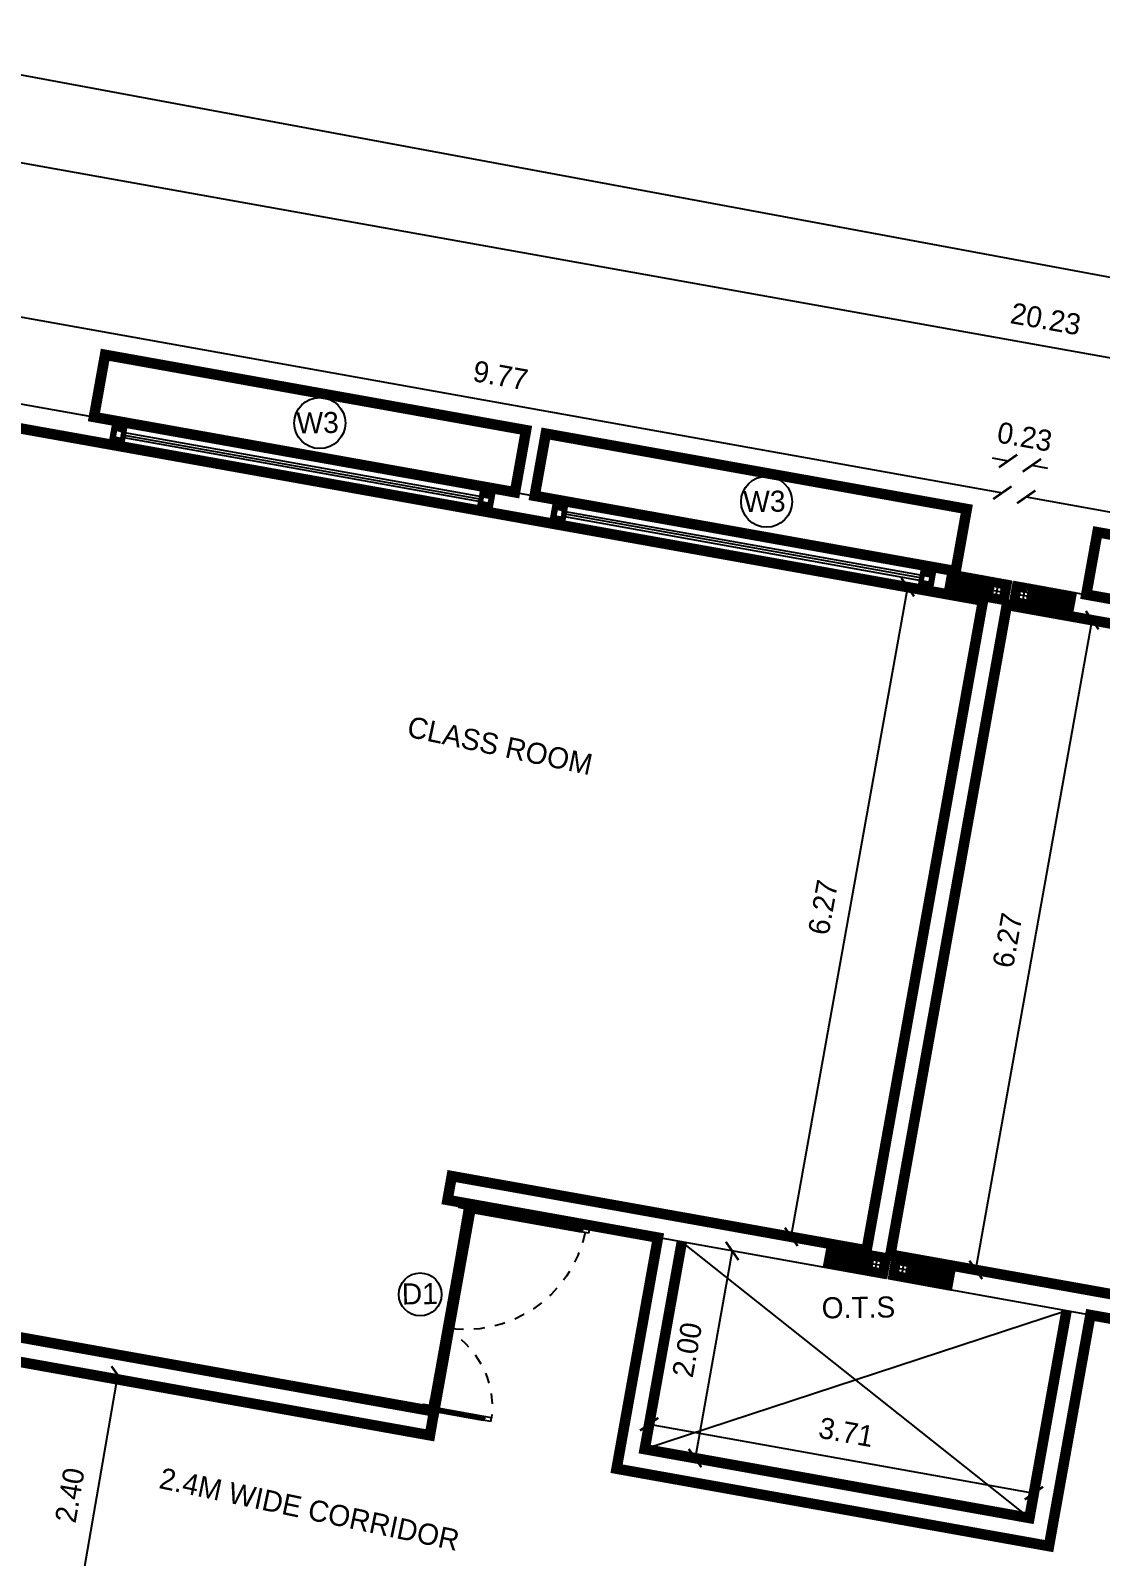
# Model space of a CAD drawing. Header units: metres. Extents: x 6101839 to 6102590, y -6659932 to -6659648.
# Drawn here: x 6102104.49 to 6102114.65, y -6659675.19 to -6659660.7 of the extents above; entities that cross this region are included whole.
import ezdxf

# ---------------------------------------------------------------- set-up
doc = ezdxf.new("R2010")
doc.units = ezdxf.units.M
doc.header["$LTSCALE"] = 500
doc.header["$MEASUREMENT"] = 0
doc.linetypes.add('DASHED2', pattern=[0.375, 0.25, -0.125])
doc.linetypes.add('HIDDEN', pattern=[0.375, 0.25, -0.125])
doc.layers.get('0').update_dxf_attribs({"linetype": 'CONTINUOUS'})
doc.layers.get('Defpoints').update_dxf_attribs({"linetype": 'CONTINUOUS'})
for name, color, linetype in [('above', 250, 'DASHED2'), ('Bldg', 44, 'CONTINUOUS'), ('BLK_1_FLR_0_CARPET_AREA', 10, 'CONTINUOUS'), ('BLK_1_FLR_0_CHAJJA', 6, 'CONTINUOUS'), ('COL', 2, 'CONTINUOUS'), ('DIM', 205, 'CONTINUOUS'), ('DOORTEXT', 13, 'CONTINUOUS'), ('ED', 30, 'CONTINUOUS'), ('FURN1', 252, 'CONTINUOUS'), ('FURNITURE', 252, 'CONTINUOUS'), ('FURNITURES', 252, 'CONTINUOUS'), ('HATCH', 15, 'CONTINUOUS'), ('railing', 14, 'CONTINUOUS'), ('TEXT', 4, 'CONTINUOUS'), ('W-SCH', 205, 'CONTINUOUS'), ('wall', 125, 'CONTINUOUS'), ('wall1', 125, 'CONTINUOUS'), ('WINDOWS', 252, 'CONTINUOUS')]:
    doc.layers.add(name, color=color, linetype=linetype)
doc.styles.add('RM', font='GOTHIC.TTF')
doc.styles.add('S2', font='GOTHIC.TTF')
doc.styles.add('USA TEXT', font='GOTHIC.TTF')
doc.dimstyles.new('1-100-ED', dxfattribs={"dimtxt": 0.2, "dimasz": 0.15, "dimexe": 0.18, "dimexo": 0.0625, "dimgap": 0.15, "dimtad": 1, "dimzin": 0, "dimdsep": 46, "dimtxsty": 'USA TEXT', "dimblk": 'ARCHTICK', "dimcen": 0.1, "dimse1": 1, "dimse2": 1, "dimclrd": 256, "dimclrt": 256, "dimadec": 0, "dimazin": 0, "dimtfac": 1, "dimtofl": 0, "dimtmove": 0, "dimatfit": 3, "dimldrblk": 'ARCHTICK', "dimfxl": 0.18, "dimtolj": 1, "dimtzin": 0, "dimarcsym": 0})

# ---------------------------------------------------------------- blocks, each defined once
blk = doc.blocks.new('NEWCOL')
at = {"layer": 'HATCH'}
h = blk.add_hatch(dxfattribs=at)
h.set_pattern_fill('ANSI31', color=256, scale=3, angle=270, style=0)
h.set_pattern_definition([(315, (-629970.926, -258732.088), (6.73519209, 6.73519209), [])])
h.paths.add_polyline_path([(0, 115), (-115, 115), (-115, 0), (-37.5, 0), (-37.5, 37.5), (0, 37.5)])
h.paths.add_polyline_path([(115, 115), (0, 115), (0, 37.5), (37.5, 37.5), (37.5, 0), (115, 0)])
h.paths.add_polyline_path([(115, 0), (37.5, 0), (37.5, -37.5), (0, -37.5), (0, -485), (115, -485)])
h.paths.add_polyline_path([(0, -37.5), (-37.5, -37.5), (-37.5, 0), (-115, 0), (-115, -485), (0, -485)])
at = {"layer": 'COL'}
for p, q in [((-115, 0), (115, 0)), ((0, -485), (0, 115))]:
    blk.add_line(p, q, dxfattribs=at)
for points in [[(-115, -485), (115, -485), (115, 115), (-115, 115)], [(-37.5, -37.5), (37.5, -37.5), (37.5, 37.5), (-37.5, 37.5)]]:
    blk.add_lwpolyline(points, close=True, dxfattribs=at)
blk = doc.blocks.new('A$C607F0CF8')
at = {"layer": 'FURNITURES', "color": 233}
for p, q in [((-37, -280), (-37, -342)), ((0, -342), (0, -267)), ((-37, -342), (-22, -342)), ((-22, -330), (-16, -330)), ((-22, -342), (-22, -330)), ((-16, -342), (-16, -330)), ((-16, -342), (0, -342)), ((-37, -2180), (-37, -2118)), ((-37, -2118), (-22, -2118)), ((-22, -2118), (-22, -2130)), ((-22, -2130), (-16, -2130)), ((-16, -2118), (0, -2118)), ((-16, -2118), (-16, -2130)), ((0, -2118), (0, -2193))]:
    blk.add_line(p, q, dxfattribs=at)
at = {"layer": 'FURNITURES', "color": 250}
for p, q in [((-37, -2118), (-37, -342)), ((-22, -2118), (-22, -330)), ((-16, -2118), (-16, -330)), ((0, -2118), (0, -342))]:
    blk.add_line(p, q, dxfattribs=at)
at = {"layer": 'FURNITURES', "color": 250, "linetype": 'HIDDEN', "ltscale": 0.5}
for centre, radius, start, end in [((-285, -219), 847, 286.9835, 356.7492), ((-37, -2193), 1163, 1.8478, 90.0015)]:
    blk.add_arc(centre, radius, start, end, dxfattribs=at)
at = {"layer": 'wall', "color": 7}
for p, q in [((-37, -267), (0, -267)), ((-37, -267), (-37, -280)), ((0, -230), (75, -230)), ((0, -230), (0, -267)), ((75, -267), (0, -267)), ((62, -246), (62, -252)), ((75, -246), (62, -246)), ((75, -252), (62, -252)), ((75, -230), (75, -246)), ((75, -230), (486, -230)), ((75, -246), (499, -246)), ((75, -252), (75, -267)), ((75, -252), (499, -252)), ((486, -267), (75, -267)), ((561, -230), (486, -230)), ((486, -230), (486, -246)), ((486, -246), (499, -246)), ((486, -252), (486, -267)), ((486, -252), (499, -252)), ((561, -267), (486, -267)), ((499, -246), (499, -252)), ((561, -230), (561, -267)), ((0, -2155), (75, -2155)), ((0, -2155), (0, -2193)), ((62, -2171), (62, -2177)), ((75, -2171), (62, -2171)), ((75, -2155), (75, -2171)), ((75, -2155), (1088, -2155)), ((75, -2171), (1100, -2171)), ((1162, -2155), (1088, -2155)), ((1088, -2155), (1088, -2171)), ((1088, -2171), (1100, -2171)), ((1100, -2171), (1100, -2177)), ((1162, -2155), (1162, -2192)), ((-37, -2193), (-37, -2180)), ((-37, -2193), (0, -2193)), ((75, -2193), (0, -2193)), ((75, -2177), (62, -2177)), ((75, -2177), (75, -2193)), ((75, -2177), (1100, -2177)), ((1088, -2192), (75, -2193)), ((1088, -2177), (1088, -2192)), ((1088, -2177), (1100, -2177)), ((1162, -2192), (1088, -2192))]:
    blk.add_line(p, q, dxfattribs=at)
for points in [[(0, -267), (0, -230), (-100, -230), (-100, -280), (-37, -280)], [(0, -2193), (0, -2230), (-100, -2230), (-100, -2180), (-37, -2180)]]:
    blk.add_lwpolyline(points, dxfattribs=at)
blk = doc.blocks.new('_ArchTick')
at = {"color": 0, "linetype": 'ByBlock', "const_width": 0.15}
blk.add_lwpolyline([(-0.5, -0.5), (0.5, 0.5)], dxfattribs=at)
blk = doc.blocks.new('*D713')
at = {"layer": 'Defpoints', "color": 0, "transparency": 16777216}
for p in [(6102113.714, -6659665.087), (6102103.492, -6659666.744), (6102113.164, -6659668.154)]:
    blk.add_point(p, dxfattribs=at)
at = {"layer": 'ED', "lineweight": -2, "transparency": 16777216}
blk.add_line((6102104.097, -6659663.364), (6102113.714, -6659665.087), dxfattribs=at)
at = {"layer": 'ED', "lineweight": -2, "transparency": 16777216, "xscale": 0.15, "yscale": 0.15, "zscale": 0.15}
for p, rotation in [((6102104.097, -6659663.364), 169.8449079145142), ((6102113.714, -6659665.087), 349.8449079145142)]:
    blk.add_blockref('_ArchTick', p, dxfattribs=dict(at, rotation=rotation))
at = {"layer": 'ED', "transparency": 16777216, "insert": (6102108.95, -6659663.974), "char_height": 0.2, "attachment_point": 5, "rotation": 349.8449, "style": 'USA TEXT'}
blk.add_mtext('\\A1;9.77', dxfattribs=at)
blk = doc.blocks.new('*D714')
at = {"layer": 'Defpoints', "color": 0, "transparency": 16777216}
for p in [(6102113.994, -6659664.827), (6102113.164, -6659668.154), (6102113.393, -6659668.182)]:
    blk.add_point(p, dxfattribs=at)
at = {"layer": 'ED', "lineweight": -2, "transparency": 16777216}
for p, q in [((6102113.768, -6659664.786), (6102113.62, -6659664.76)), ((6102113.994, -6659664.827), (6102114.142, -6659664.853))]:
    blk.add_line(p, q, dxfattribs=at)
at = {"layer": 'ED', "lineweight": -2, "transparency": 16777216, "xscale": 0.15, "yscale": 0.15, "zscale": 0.15}
for p, rotation in [((6102113.768, -6659664.786), 349.8449079145142), ((6102113.994, -6659664.827), 169.8449079145142)]:
    blk.add_blockref('_ArchTick', p, dxfattribs=dict(at, rotation=rotation))
at = {"layer": 'ED', "transparency": 16777216, "insert": (6102113.926, -6659664.556), "char_height": 0.2, "attachment_point": 5, "rotation": 349.8449, "style": 'USA TEXT'}
blk.add_mtext('\\A1;0.23', dxfattribs=at)
blk = doc.blocks.new('*D715')
at = {"layer": 'Defpoints', "color": 0, "transparency": 16777216}
for p in [(6102123.557, -6659666.85), (6102113.393, -6659668.182), (6102123.122, -6659669.279)]:
    blk.add_point(p, dxfattribs=at)
at = {"layer": 'ED', "lineweight": -2, "transparency": 16777216}
blk.add_line((6102113.94, -6659665.127), (6102123.557, -6659666.85), dxfattribs=at)
at = {"layer": 'ED', "lineweight": -2, "transparency": 16777216, "xscale": 0.15, "yscale": 0.15, "zscale": 0.15}
for p, rotation in [((6102113.94, -6659665.127), 169.8449079145142), ((6102123.557, -6659666.85), 349.8449079145142)]:
    blk.add_blockref('_ArchTick', p, dxfattribs=dict(at, rotation=rotation))
at = {"layer": 'ED', "transparency": 16777216, "insert": (6102118.794, -6659665.738), "char_height": 0.2, "attachment_point": 5, "rotation": 349.8449, "style": 'USA TEXT'}
blk.add_mtext('\\A1;9.77', dxfattribs=at)
blk = doc.blocks.new('*D717')
at = {"layer": 'Defpoints', "color": 0, "transparency": 16777216}
for p in [(6102064.771, -6659657.44), (6102124.182, -6659664.798), (6102123.518, -6659668.369)]:
    blk.add_point(p, dxfattribs=at)
at = {"layer": 'ED', "lineweight": -2, "transparency": 16777216}
blk.add_line((6102065.435, -6659653.869), (6102124.182, -6659664.798), dxfattribs=at)
at = {"layer": 'ED', "lineweight": -2, "transparency": 16777216, "xscale": 0.15, "yscale": 0.15, "zscale": 0.15}
for p, rotation in [((6102065.435, -6659653.869), 169.4613485238483), ((6102124.182, -6659664.798), 349.4613485238483)]:
    blk.add_blockref('_ArchTick', p, dxfattribs=dict(at, rotation=rotation))
at = {"layer": 'ED', "transparency": 16777216, "insert": (6102094.855, -6659659.082), "char_height": 0.2, "attachment_point": 5, "rotation": 349.4613, "style": 'USA TEXT'}
blk.add_mtext('\\A1;59.76', dxfattribs=at)
blk = doc.blocks.new('*D722')
at = {"layer": 'Defpoints', "color": 0, "transparency": 16777216}
for p in [(6102105.069, -6659673.429), (6102105.318, -6659673.472), (6102104.659, -6659675.794)]:
    blk.add_point(p, dxfattribs=at)
at = {"layer": 'ED', "lineweight": -2, "transparency": 16777216}
blk.add_line((6102104.908, -6659675.837), (6102105.318, -6659673.472), dxfattribs=at)
at = {"layer": 'ED', "lineweight": -2, "transparency": 16777216, "xscale": 0.15, "yscale": 0.15, "zscale": 0.15}
for p, rotation in [((6102105.318, -6659673.472), 80.16725684627767), ((6102104.908, -6659675.837), 260.1672568462777)]:
    blk.add_blockref('_ArchTick', p, dxfattribs=dict(at, rotation=rotation))
at = {"layer": 'ED', "transparency": 16777216, "insert": (6102104.862, -6659674.611), "char_height": 0.2, "attachment_point": 5, "rotation": 80.1673, "style": 'USA TEXT'}
blk.add_mtext('\\A1;2.40', dxfattribs=at)
blk = doc.blocks.new('*D726')
at = {"layer": 'Defpoints', "color": 0, "transparency": 16777216}
for p in [(6102112.815, -6659665.985), (6102113.53, -6659666.113), (6102112.424, -6659672.284)]:
    blk.add_point(p, dxfattribs=at)
at = {"layer": 'ED', "lineweight": -2, "transparency": 16777216}
blk.add_line((6102111.71, -6659672.156), (6102112.815, -6659665.985), dxfattribs=at)
at = {"layer": 'ED', "lineweight": -2, "transparency": 16777216, "xscale": 0.15, "yscale": 0.15, "zscale": 0.15}
for p, rotation in [((6102112.815, -6659665.985), 79.84491226916958), ((6102111.71, -6659672.156), 259.8449122691696)]:
    blk.add_blockref('_ArchTick', p, dxfattribs=dict(at, rotation=rotation))
at = {"layer": 'ED', "transparency": 16777216, "insert": (6102112.012, -6659669.026), "char_height": 0.2, "attachment_point": 5, "rotation": 79.8449, "style": 'USA TEXT'}
blk.add_mtext('\\A1;6.27', dxfattribs=at)
blk = doc.blocks.new('*D727')
at = {"layer": 'Defpoints', "color": 0, "transparency": 16777216}
for p in [(6102113.756, -6659666.153), (6102114.567, -6659666.298), (6102112.651, -6659672.325)]:
    blk.add_point(p, dxfattribs=at)
at = {"layer": 'ED', "lineweight": -2, "transparency": 16777216}
blk.add_line((6102113.462, -6659672.47), (6102114.567, -6659666.298), dxfattribs=at)
at = {"layer": 'ED', "lineweight": -2, "transparency": 16777216, "xscale": 0.15, "yscale": 0.15, "zscale": 0.15}
for p, rotation in [((6102114.567, -6659666.298), 79.84491225691676), ((6102113.462, -6659672.47), 259.8449122569168)]:
    blk.add_blockref('_ArchTick', p, dxfattribs=dict(at, rotation=rotation))
at = {"layer": 'ED', "transparency": 16777216, "insert": (6102113.763, -6659669.339), "char_height": 0.2, "attachment_point": 5, "rotation": 79.8449, "style": 'USA TEXT'}
blk.add_mtext('\\A1;6.27', dxfattribs=at)
blk = doc.blocks.new('*D730')
at = {"layer": 'Defpoints', "color": 0, "transparency": 16777216}
for p in [(6102110.671, -6659672.204), (6102110.319, -6659674.173), (6102110.797, -6659674.258)]:
    blk.add_point(p, dxfattribs=at)
at = {"layer": 'ED', "lineweight": -2, "transparency": 16777216}
blk.add_line((6102111.149, -6659672.29), (6102110.797, -6659674.258), dxfattribs=at)
at = {"layer": 'ED', "lineweight": -2, "transparency": 16777216, "xscale": 0.15, "yscale": 0.15, "zscale": 0.15}
for p, rotation in [((6102111.149, -6659672.29), 79.84491227228656), ((6102110.797, -6659674.258), 259.8449122722865)]:
    blk.add_blockref('_ArchTick', p, dxfattribs=dict(at, rotation=rotation))
at = {"layer": 'ED', "transparency": 16777216, "insert": (6102110.722, -6659673.229), "char_height": 0.2, "attachment_point": 5, "rotation": 79.8449, "style": 'USA TEXT'}
blk.add_mtext('\\A1;2.00', dxfattribs=at)
blk = doc.blocks.new('*D731')
at = {"layer": 'Defpoints', "color": 0, "transparency": 16777216}
for p in [(6102110.319, -6659674.173), (6102114.013, -6659674.591), (6102113.97, -6659674.827)]:
    blk.add_point(p, dxfattribs=at)
at = {"layer": 'ED', "lineweight": -2, "transparency": 16777216}
blk.add_line((6102110.361, -6659673.936), (6102114.013, -6659674.591), dxfattribs=at)
at = {"layer": 'ED', "lineweight": -2, "transparency": 16777216, "xscale": 0.15, "yscale": 0.15, "zscale": 0.15}
for p, rotation in [((6102110.361, -6659673.936), 169.8449122830614), ((6102114.013, -6659674.591), 349.8449122830614)]:
    blk.add_blockref('_ArchTick', p, dxfattribs=dict(at, rotation=rotation))
at = {"layer": 'ED', "transparency": 16777216, "insert": (6102112.232, -6659674.012), "char_height": 0.2, "attachment_point": 5, "rotation": 349.8449, "style": 'USA TEXT'}
blk.add_mtext('\\A1;3.71', dxfattribs=at)
blk = doc.blocks.new('*D1264')
at = {"layer": 'Defpoints', "color": 0, "transparency": 16777216}
for p in [(6102103.727, -6659664.123), (6102124.038, -6659665.471), (6102123.64, -6659667.69)]:
    blk.add_point(p, dxfattribs=at)
at = {"layer": 'ED', "lineweight": -2, "transparency": 16777216}
blk.add_line((6102104.125, -6659661.904), (6102124.038, -6659665.471), dxfattribs=at)
at = {"layer": 'ED', "lineweight": -2, "transparency": 16777216, "xscale": 0.15, "yscale": 0.15, "zscale": 0.15}
for p, rotation in [((6102104.125, -6659661.904), 169.8449079145141), ((6102124.038, -6659665.471), 349.8449079145141)]:
    blk.add_blockref('_ArchTick', p, dxfattribs=dict(at, rotation=rotation))
at = {"layer": 'ED', "transparency": 16777216, "insert": (6102114.126, -6659663.437), "char_height": 0.2, "attachment_point": 5, "rotation": 349.8449, "style": 'USA TEXT'}
blk.add_mtext('\\A1;20.23', dxfattribs=at)

msp = doc.modelspace()

# ---------------------------------------------------------------- linework, layer by layer
at = {"layer": 'above', "const_width": 0.1}
for points in [[(6102105.0904, -6659664.36781), (6102105.19619, -6659663.77721), (6102109.1926, -6659664.49304), (6102109.08682, -6659665.08354)], [(6102109.27393, -6659665.11661), (6102109.37971, -6659664.52601), (6102113.37613, -6659665.24184), (6102113.27034, -6659665.83234)], [(6102114.51081, -6659666.05311), (6102114.6166, -6659665.46251), (6102118.61301, -6659666.17834), (6102118.50723, -6659666.76884)]]:
    msp.add_lwpolyline(points, dxfattribs=at)
at = {"layer": 'Bldg', "linetype": 'ByBlock'}
msp.add_line((6102113.45065, -6659666.5556), (6102113.52999, -6659666.11265), dxfattribs=at)
at = {"layer": 'BLK_1_FLR_0_CARPET_AREA', "color": 15, "linetype": 'Continuous', "const_width": 0.1}
for points in [[(6102102.41436, -6659672.75691), (6102108.32035, -6659673.81479), (6102108.67297, -6659671.84612), (6102108.44658, -6659671.80557), (6102108.48713, -6659671.57917), (6102112.42448, -6659672.28442), (6102113.52998, -6659666.1125), (6102103.91288, -6659664.39042), (6102102.92803, -6659669.88752), (6102102.70163, -6659669.84697), (6102102.38455, -6659671.61883), (6102102.61095, -6659671.65938)], [(6102121.87464, -6659676.24262), (6102115.96865, -6659675.18475), (6102116.32128, -6659673.21608), (6102116.54767, -6659673.25663), (6102116.58823, -6659673.03023), (6102112.65088, -6659672.32498), (6102113.75639, -6659666.15306), (6102123.37332, -6659667.87616), (6102122.38888, -6659673.37334), (6102122.61527, -6659673.41389), (6102122.29763, -6659675.18564), (6102122.07123, -6659675.14509)]]:
    msp.add_lwpolyline(points, close=True, dxfattribs=at)
msp.add_lwpolyline([(6102094.35636, -6659667.88869), (6102096.52204, -6659668.27646), (6102096.02866, -6659671.03087), (6102096.25505, -6659671.07142), (6102097.3371, -6659665.0341), (6102100.97851, -6659665.68634), (6102099.89709, -6659671.72378), (6102100.1235, -6659671.76434), (6102100.61683, -6659669.01006), (6102102.78032, -6659669.4109), (6102102.14742, -6659672.94276), (6102108.27981, -6659674.04119), (6102108.6583, -6659671.84349), (6102110.44479, -6659672.16349), (6102110.05161, -6659674.35855), (6102114.1563, -6659675.09378), (6102114.54948, -6659672.89871), (6102116.32128, -6659673.21608), (6102115.9281, -6659675.41114), (6102122.4815, -6659676.58498), (6102122.4815, -6659676.13864), (6102122.4815, -6659674.13862), (6102125.8457, -6659674.15071)], dxfattribs=at)
at = {"layer": 'BLK_1_FLR_0_CHAJJA', "linetype": 'Continuous', "const_width": 0.1}
for points in [[(6102109.0869, -6659665.08307), (6102109.19259, -6659664.49304), (6102105.19619, -6659663.77721), (6102105.0904, -6659664.36781)], [(6102113.27034, -6659665.83234), (6102113.37611, -6659665.24184), (6102109.37971, -6659664.52601), (6102109.27393, -6659665.11661)], [(6102114.51053, -6659666.05466), (6102114.6166, -6659665.46251), (6102122.38304, -6659666.85363), (6102122.27699, -6659667.44579)]]:
    msp.add_lwpolyline(points, close=True, dxfattribs=at)
at = {"layer": 'DIM', "color": 251, "linetype": 'ByBlock'}
for p, q in [((6102110.44479, -6659672.16348), (6102110.05161, -6659674.35855)), ((6102114.54948, -6659672.89871), (6102114.1563, -6659675.09378)), ((6102114.1563, -6659675.09378), (6102110.05161, -6659674.35855))]:
    msp.add_line(p, q, dxfattribs=at)
at = {"layer": 'DIM', "color": 251, "const_width": 0.1}
msp.add_lwpolyline([(6102114.32308, -6659672.85816), (6102113.97045, -6659674.82683), (6102110.31856, -6659674.1727), (6102110.67119, -6659672.20404)], dxfattribs=at)
at = {"layer": 'FURN1', "linetype": 'ByBlock'}
for p, q in [((6102108.86048, -6659665.04263), (6102105.31689, -6659664.40783)), ((6102105.27632, -6659664.6343), (6102108.81991, -6659665.2691))]:
    msp.add_line(p, q, dxfattribs=at)
at = {"layer": 'FURN1', "const_width": 0.1}
for points in [[(6102105.29986, -6659664.5029), (6102105.34908, -6659664.51171), (6102105.34026, -6659664.56093), (6102105.29105, -6659664.55211)], [(6102105.30048, -6659664.50301), (6102105.3497, -6659664.51182), (6102105.34088, -6659664.56104), (6102105.29166, -6659664.55222)], [(6102108.84284, -6659665.13759), (6102108.79362, -6659665.12878), (6102108.7848, -6659665.17799), (6102108.83402, -6659665.18681)], [(6102108.84345, -6659665.1377), (6102108.79424, -6659665.12889), (6102108.78542, -6659665.1781), (6102108.83464, -6659665.18692)], [(6102109.4832, -6659665.25271), (6102109.53242, -6659665.26153), (6102109.5236, -6659665.31074), (6102109.47438, -6659665.30192)], [(6102109.48382, -6659665.25282), (6102109.53303, -6659665.26164), (6102109.52422, -6659665.31085), (6102109.475, -6659665.30204)], [(6102113.02619, -6659665.8874), (6102112.97697, -6659665.87858), (6102112.96815, -6659665.9278), (6102113.01737, -6659665.93662)], [(6102113.0268, -6659665.88751), (6102112.97758, -6659665.87869), (6102112.96877, -6659665.92791), (6102113.01798, -6659665.93672)]]:
    msp.add_lwpolyline(points, close=True, dxfattribs=at)
at = {"layer": 'FURNITURE', "linetype": 'ByBlock', "ltscale": 0.2}
for p, q in [((6102108.84284, -6659665.13759), (6102105.34908, -6659664.51171)), ((6102108.83402, -6659665.18681), (6102105.34088, -6659664.56104)), ((6102113.01737, -6659665.93662), (6102109.52422, -6659665.31086)), ((6102113.02619, -6659665.8874), (6102109.53242, -6659665.26153))]:
    msp.add_line(p, q, dxfattribs=at)
at = {"layer": 'FURNITURE', "color": 4, "linetype": 'ByBlock', "ltscale": 0.2}
for p, q in [((6102108.78921, -6659665.15338), (6102105.34467, -6659664.53633)), ((6102112.97256, -6659665.90319), (6102109.52801, -6659665.28614))]:
    msp.add_line(p, q, dxfattribs=at)
at = {"layer": 'railing', "color": 252, "linetype": 'ByBlock'}
for p, q in [((6102113.97045, -6659674.82683), (6102110.67119, -6659672.20404)), ((6102114.32308, -6659672.85816), (6102110.31856, -6659674.1727))]:
    msp.add_line(p, q, dxfattribs=at)
at = {"layer": 'W-SCH'}
for centre, radius in [((6102107.23443, -6659664.42515), 0.24242), ((6102111.47564, -6659665.17275), 0.24242), ((6102108.18743, -6659672.70294), 0.20375)]:
    msp.add_circle(centre, radius, dxfattribs=at)
at = {"layer": 'wall1', "linetype": 'ByBlock'}
for p, q in [((6102103.72719, -6659664.12312), (6102105.31688, -6659664.40791)), ((6102103.91303, -6659664.39007), (6102105.27633, -6659664.63426)), ((6102105.31688, -6659664.40791), (6102105.27632, -6659664.6343)), ((6102108.86048, -6659665.04263), (6102108.81993, -6659665.26903)), ((6102108.86051, -6659665.04253), (6102109.50032, -6659665.15717)), ((6102109.50031, -6659665.15724), (6102109.45975, -6659665.38363)), ((6102108.81993, -6659665.26899), (6102109.45975, -6659665.38363)), ((6102113.04392, -6659665.79197), (6102113.00334, -6659666.01843)), ((6102113.04392, -6659665.79197), (6102113.79691, -6659665.92684)), ((6102113.82153, -6659665.93125), (6102114.32351, -6659666.02116)), ((6102113.52998, -6659666.11265), (6102113.00336, -6659666.01833)), ((6102114.41213, -6659666.03704), (6102114.73694, -6659666.09522)), ((6102112.42449, -6659672.28443), (6102113.52998, -6659666.11265)), ((6102112.65088, -6659672.32498), (6102113.75636, -6659666.1532)), ((6102114.37156, -6659666.2635), (6102114.69638, -6659666.32168)), ((6102108.44659, -6659671.80557), (6102108.48714, -6659671.57917)), ((6102108.48716, -6659671.57917), (6102112.42449, -6659672.28443)), ((6102112.61033, -6659672.55137), (6102108.44659, -6659671.80557)), ((6102112.65088, -6659672.32498), (6102112.65088, -6659672.32498)), ((6102116.58821, -6659673.03023), (6102112.6755, -6659672.32939)), ((6102116.54767, -6659673.25663), (6102112.63495, -6659672.55578)), ((6102108.32036, -6659673.81479), (6102102.41437, -6659672.75691)), ((6102108.27981, -6659674.04119), (6102102.14742, -6659672.94276)), ((6102108.32036, -6659673.81479), (6102108.27981, -6659674.04119))]:
    msp.add_line(p, q, dxfattribs=at)
at = {"layer": 'WINDOWS', "linetype": 'ByBlock'}
for p, q in [((6102113.04392, -6659665.79197), (6102109.50032, -6659665.15717)), ((6102113.00336, -6659666.01836), (6102109.45976, -6659665.38356))]:
    msp.add_line(p, q, dxfattribs=at)

# ---------------------------------------------------------------- block references
at = {"layer": 'COL', "xscale": -0.001, "yscale": 0.001, "zscale": 0.001}
for p, rotation in [((6102113.66343, -6659666.01976), 259.8449122509245), ((6102113.91445, -6659666.06472), 79.84491225092455), ((6102112.5174, -6659672.4179), 259.8449122509245), ((6102112.76842, -6659672.46286), 79.84491225092455)]:
    msp.add_blockref('NEWCOL', p, dxfattribs=dict(at, rotation=rotation))
at = {"layer": 'DIM', "xscale": -0.001, "yscale": 0.001, "zscale": 0.001, "rotation": 169.8449122504534}
msp.add_blockref('A$C607F0CF8', (6102108.26507, -6659674.03855), dxfattribs=at)

# ---------------------------------------------------------------- texts
at = {"layer": 'DOORTEXT', "color": 3, "style": 'RM'}
for s, p in [('W3', (6102107.01463, -6659664.52468)), ('W3', (6102111.25584, -6659665.27228)), ('D1', (6102108.01447, -6659672.79932))]:
    msp.add_text(s, height=0.2, rotation=0.815488, dxfattribs=at).set_placement(p)
at = {"layer": 'TEXT', "color": 7, "style": 'S2'}
for s, rotation, p in [('CLASS ROOM', 348.06554, (6102108.05199, -6659667.4024)), ('O.T.S', 0.815488, (6102111.99947, -6659672.93114)), ('2.4M WIDE CORRIDOR', 348.06554, (6102105.69852, -6659674.54119))]:
    msp.add_text(s, height=0.2, rotation=rotation, dxfattribs=at).set_placement(p)

# ---------------------------------------------------------------- dimensions: what is measured, and where the dimension line sits
at = {"layer": 'ED'}
for p1, p2, distance, picture, middle in [((6102064.7705, -6659657.43979), (6102123.51762, -6659668.36892), 3.63244, '*D717', (6102094.85507, -6659659.08246)), ((6102112.42449, -6659672.28443), (6102113.52998, -6659666.11265), 0.72591, '*D726', (6102112.01166, -6659669.02559)), ((6102112.65088, -6659672.32498), (6102113.75636, -6659666.1532), -0.82372, '*D727', (6102113.7634, -6659669.33936)), ((6102110.67119, -6659672.20404), (6102110.31856, -6659674.1727), 0.48589, '*D730', (6102110.72212, -6659673.22907)), ((6102104.65918, -6659675.79407), (6102105.06904, -6659673.42929), -0.25292, '*D722', (6102104.86202, -6659674.61132)), ((6102110.31856, -6659674.1727), (6102113.97045, -6659674.82683), 0.24003, '*D731', (6102112.23179, -6659674.01246))]:
    dim = msp.add_aligned_dim(p1=p1, p2=p2, distance=distance, dimstyle='1-100-ED', dxfattribs=at)
    dim.commit()
    dim.dimension.update_dxf_attribs({"geometry": picture, "text_midpoint": middle})
for base, p1, p2, angle, picture, middle in [((6102124.03767, -6659665.47124), (6102103.72718, -6659664.12316), (6102123.64026, -6659667.6899), 169.844908, '*D1264', (6102114.1261, -6659663.4368)), ((6102113.71373, -6659665.08681), (6102103.49161, -6659666.74385), (6102113.16438, -6659668.15376), 349.844908, '*D713', (6102108.95031, -6659663.9745)), ((6102123.55705, -6659666.84994), (6102113.39291, -6659668.18231), (6102123.12198, -6659669.27887), 349.844908, '*D715', (6102118.79354, -6659665.73761))]:
    dim = msp.add_linear_dim(base=base, p1=p1, p2=p2, angle=angle, dimstyle='1-100-ED', dxfattribs=at)
    dim.commit()
    dim.dimension.update_dxf_attribs({"geometry": picture, "text_midpoint": middle})
dim = msp.add_linear_dim(base=(6102113.99394, -6659664.82683), p1=(6102113.16438, -6659668.15376), p2=(6102113.39291, -6659668.18231), angle=349.844908, dimstyle='1-100-ED', dxfattribs=at)
dim.commit()
dim.dimension.update_dxf_attribs({"geometry": '*D714', "text_midpoint": (6102113.88075, -6659664.80656), "dimtype": 160})

doc.saveas('drawing.dxf')
